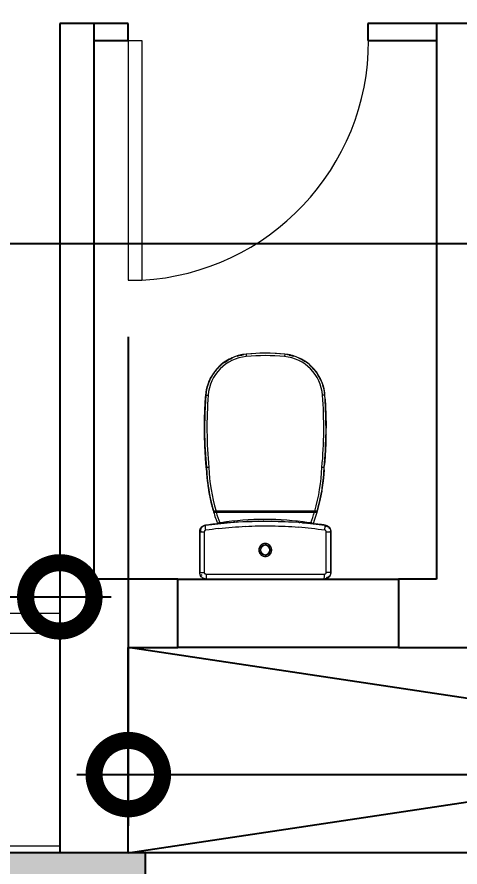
# Model space of a CAD drawing. Header units: metres. Extents: x 15.7 to 112.1, y 4.7 to 71.5.
# Drawn here: x 65.269 to 66.563, y 27.006 to 29.491 of the extents above; entities that cross this region are included whole.
import ezdxf

# ---------------------------------------------------------------- set-up
doc = ezdxf.new("R2010")
doc.units = ezdxf.units.M
doc.layers.get('0').update_dxf_attribs({"color": 3})
doc.layers.add('00', color=252, linetype='Continuous')
for name, color, linetype, lineweight in [('A-DIM', 7, 'Continuous', 5), ('A-DOOR', 5, 'Continuous', 5), ('A-FURN', 1, 'Continuous', 9), ('G-IMPT', 1, 'Continuous', 5)]:
    doc.layers.add(name, color=color, linetype=linetype, lineweight=lineweight)
doc.styles.add('Calibri', font='calibri.ttf', dxfattribs={"height": 0.212639})
doc.dimstyles.new('ECG_Dimn-Detl-100', dxfattribs={"dimscale": 0.3048, "dimtxt": 0.25, "dimasz": 1.312336, "dimexe": 0.492126, "dimexo": 0.0625, "dimgap": 0, "dimtad": 1, "dimdec": 0, "dimlfac": 1000, "dimzin": 0, "dimdsep": 46, "dimtxsty": 'Calibri', "dimblk1": 'DOTSMALL', "dimblk2": 'DOTSMALL', "dimsah": 1, "dimcen": 0.09, "dimdle": 0.492126, "dimazin": 0, "dimtfac": 1, "dimtdec": 4, "dimtix": 1, "dimtmove": 0, "dimatfit": 3, "dimfxl": 0.492126, "dimfxlon": 1, "dimtvp": 1, "dimtolj": 1, "dimtzin": 0, "dimarcsym": 2})
doc.dimstyles.new('ECG_Dimn-Detl-100_1', dxfattribs={"dimscale": 0.3048, "dimtxt": 0.25, "dimasz": 1.312336, "dimexe": 0.492126, "dimexo": 0.0625, "dimgap": 0, "dimtad": 1, "dimdec": 0, "dimlfac": 1000, "dimzin": 0, "dimdsep": 46, "dimtxsty": 'Calibri', "dimblk1": 'DOTSMALL', "dimblk2": 'DOTSMALL', "dimsah": 1, "dimcen": 0.09, "dimdle": 0.492126, "dimazin": 0, "dimtfac": 1, "dimtdec": 4, "dimtix": 1, "dimtmove": 2, "dimatfit": 3, "dimfxl": 0.492126, "dimfxlon": 1, "dimtvp": 1, "dimtolj": 1, "dimtzin": 0, "dimarcsym": 2})

# ---------------------------------------------------------------- blocks, each defined once
blk = doc.blocks.new('ECG_Commercial_Toilet_Maid_driver-P Trap_01 - 211109_092700_dwg_dwg_211109-V26-GROUND FLOOR PLAN')
at = {"layer": 'G-IMPT'}
for p, q in [((-0.4183, 0.1761), (-0.4389, 0.1748)), ((-0.3575, 0.1776), (-0.3669, 0.1775)), ((-0.3006, 0.1763), (-0.3323, 0.1771)), ((-0.0804, 0.1337), (-0.0784, 0.133)), ((-0.0786, 0.1331), (-0.0803, 0.1331)), ((-0.0853, -0.0043), (-0.0853, -0.0059)), ((-0.0784, -0.133), (-0.0804, -0.1337)), ((-0.0786, -0.1331), (-0.0803, -0.1331)), ((-0.2674, -0.1743), (-0.2411, -0.1722)), ((-0.4226, -0.1759), (-0.3977, -0.1769)), ((-0.3514, -0.1776), (-0.3203, -0.177))]:
    blk.add_line(p, q, dxfattribs=at)
at = {"layer": 'G-IMPT', "flags": 128}
for points in [[(-0.4998, 0.1614), (-0.5044, 0.159), (-0.5089, 0.1565), (-0.5134, 0.1538), (-0.5154, 0.1524)], [(-0.2349, 0.1719), (-0.2217, 0.171), (-0.2025, 0.1692), (-0.1833, 0.1666), (-0.1816, 0.1664)], [(-0.1723, 0.1649), (-0.1642, 0.1634), (-0.1453, 0.1595), (-0.1265, 0.1549), (-0.1172, 0.1524)], [(-0.1138, 0.1514), (-0.1078, 0.1497), (-0.0894, 0.1437), (-0.0776, 0.1396)], [(-0.5263, 0.1443), (-0.5299, 0.1412), (-0.5337, 0.1376), (-0.5374, 0.1339), (-0.5409, 0.1301)], [(-0.0803, 0.1331), (-0.0803, 0.1297), (-0.0803, 0.1263)], [(-0.5719, -0.0627), (-0.5713, -0.0668), (-0.5703, -0.0719), (-0.5691, -0.077), (-0.5676, -0.082), (-0.5664, -0.0859)], [(-0.5622, -0.0966), (-0.5601, -0.1013), (-0.5577, -0.1059), (-0.5551, -0.1105), (-0.5524, -0.1149), (-0.5495, -0.1192), (-0.5493, -0.1195)], [(-0.0803, -0.1294), (-0.0803, -0.1312), (-0.0803, -0.1331)]]:
    blk.add_lwpolyline(points, dxfattribs=at)
at = {"layer": 'G-IMPT'}
for centre, radius, start, end in [((-0.263, -0.3639), 0.5295, 69.8168, 73.379), ((0.7318, -0.0015), 0.8221, 171.054, 188.946), ((-0.263, 0.3639), 0.5295, 286.6212, 290.1832)]:
    blk.add_arc(centre, radius, start, end, dxfattribs=at)
for points, knots in [([(-0.4418, 0.1747), (-0.4378, 0.175), (-0.4259, 0.1758), (-0.406, 0.1767), (-0.3825, 0.1774), (-0.3662, 0.1776), (-0.3578, 0.1776), (-0.3572, 0.1776)], [-0.9464093, -0.9464093, -0.9464093, -0.9464093, -0.8888889, -0.7777778, -0.6666667, -0.5555556, -0.5477804, -0.5477804, -0.5477804, -0.5477804]), ([(-0.3385, 0.1774), (-0.3374, 0.1774), (-0.3285, 0.1773), (-0.3117, 0.1768), (-0.2881, 0.1757), (-0.2676, 0.1744), (-0.2551, 0.1734), (-0.2503, 0.173)], [-0.4598098, -0.4598098, -0.4598098, -0.4598098, -0.4444444, -0.3333333, -0.2222222, -0.1111111, -0.0437293, -0.0437293, -0.0437293, -0.0437293]), ([(-0.5134, 0.1537), (-0.5124, 0.1544), (-0.5064, 0.1581), (-0.5, 0.1613), (-0.4946, 0.1637)], [-0.3528816, -0.3528816, -0.3528816, -0.3528816, -0.3333333, -0.2354946, -0.2354946, -0.2354946, -0.2354946]), ([(-0.4808, 0.1688), (-0.4783, 0.1695), (-0.4718, 0.1713), (-0.4653, 0.1723), (-0.4613, 0.1728)], [-0.1550415, -0.1550415, -0.1550415, -0.1550415, -0.1111111, -0.0452824, -0.0452824, -0.0452824, -0.0452824]), ([(-0.0798, 0.1365), (-0.0801, 0.1362), (-0.0804, 0.1356), (-0.0806, 0.1347), (-0.0805, 0.1341), (-0.0805, 0.1339)], [0.75, 0.75, 0.75, 0.75, 0.875, 0.9375, 1, 1, 1, 1]), ([(-0.078, 0.1376), (-0.0782, 0.1375), (-0.0789, 0.1373), (-0.0795, 0.1369), (-0.0798, 0.1365)], [0.5644299, 0.5644299, 0.5644299, 0.5644299, 0.625, 0.75, 0.75, 0.75, 0.75]), ([(-0.5575, 0.1063), (-0.5562, 0.1087), (-0.5543, 0.1119), (-0.5523, 0.1151), (-0.5517, 0.1159)], [-0.71214902, -0.71214902, -0.71214902, -0.71214902, -0.66666667, -0.65063088, -0.65063088, -0.65063088, -0.65063088]), ([(-0.5706, 0.0702), (-0.5702, 0.0723), (-0.5694, 0.0757), (-0.5685, 0.0791), (-0.5681, 0.0804)], [-0.92350914, -0.92350914, -0.92350914, -0.92350914, -0.88888889, -0.86576975, -0.86576975, -0.86576975, -0.86576975]), ([(-0.5676, -0.0821), (-0.5682, -0.0802), (-0.5696, -0.0755), (-0.5704, -0.0706), (-0.5709, -0.0677)], [-0.14372398, -0.14372398, -0.14372398, -0.14372398, -0.11111111, -0.06227402, -0.06227402, -0.06227402, -0.06227402]), ([(-0.5493, -0.1195), (-0.5507, -0.1175), (-0.5556, -0.1102), (-0.5596, -0.1023), (-0.5623, -0.0964)], [-0.373281, -0.373281, -0.373281, -0.373281, -0.3333333, -0.227652, -0.227652, -0.227652, -0.227652]), ([(-0.524, -0.1461), (-0.525, -0.1454), (-0.5312, -0.1403), (-0.5379, -0.1337), (-0.5432, -0.1274), (-0.5441, -0.1263)], [-0.5754732, -0.5754732, -0.5754732, -0.5754732, -0.5555556, -0.4444444, -0.4201761, -0.4201761, -0.4201761, -0.4201761]), ([(-0.2411, -0.1722), (-0.2346, -0.1719), (-0.2217, -0.1711), (-0.2025, -0.1693), (-0.1833, -0.1668), (-0.1642, -0.1635), (-0.1452, -0.1596), (-0.1264, -0.155), (-0.1078, -0.1498), (-0.0916, -0.1446), (-0.0816, -0.141), (-0.0776, -0.1396)], [0, 0, 0, 0, 0.1111111, 0.2222222, 0.3333333, 0.4444444, 0.5555556, 0.6666667, 0.7777778, 0.8888889, 0.9605895, 0.9605895, 0.9605895, 0.9605895]), ([(-0.0805, -0.1339), (-0.0805, -0.1341), (-0.0806, -0.1347), (-0.0804, -0.1356), (-0.0801, -0.1362), (-0.0798, -0.1365)], [0, 0, 0, 0, 0.0625, 0.125, 0.25, 0.25, 0.25, 0.25]), ([(-0.0798, -0.1365), (-0.0794, -0.1369), (-0.0789, -0.1373), (-0.0782, -0.1375), (-0.078, -0.1376)], [0.25, 0.25, 0.25, 0.25, 0.375, 0.4356025, 0.4356025, 0.4356025, 0.4356025]), ([(-0.4902, -0.1655), (-0.4909, -0.1652), (-0.4979, -0.1625), (-0.5072, -0.1578), (-0.5152, -0.1526), (-0.5175, -0.151)], [-0.7902983, -0.7902983, -0.7902983, -0.7902983, -0.7777778, -0.6666667, -0.6200914, -0.6200914, -0.6200914, -0.6200914])]:
    blk.add_open_spline(points, degree=3, knots=knots, dxfattribs=at)
for points in [[(-0.5413, 0.1297), (-0.5368, 0.1348), (-0.532, 0.1395), (-0.5269, 0.1438)], [(-0.0787, 0.1339), (-0.079, 0.1339), (-0.0796, 0.1339), (-0.0802, 0.1339), (-0.0805, 0.1339)], [(-0.0805, 0.1339), (-0.0804, 0.1338), (-0.0804, 0.1335), (-0.0803, 0.1332), (-0.0803, 0.1331)], [(-0.0789, 0.128), (-0.0794, 0.1282), (-0.0798, 0.1284), (-0.0803, 0.1286)], [(-0.0803, 0.1263), (-0.0799, 0.1263), (-0.0795, 0.1263), (-0.0792, 0.1262)], [(-0.0803, -0.1331), (-0.0803, -0.1332), (-0.0804, -0.1335), (-0.0804, -0.1338), (-0.0805, -0.1339)], [(-0.0805, -0.1339), (-0.0802, -0.1339), (-0.0796, -0.1339), (-0.079, -0.1339), (-0.0787, -0.1339)], [(-0.0803, -0.1294), (-0.08, -0.1294), (-0.0793, -0.1293), (-0.0787, -0.1293), (-0.0784, -0.1292)], [(-0.4531, -0.1739), (-0.4643, -0.1731), (-0.4754, -0.1707), (-0.4861, -0.167)], [(-0.2411, -0.1722), (-0.2489, -0.1729), (-0.2646, -0.1742), (-0.2881, -0.1757), (-0.3117, -0.1768), (-0.3353, -0.1775), (-0.3589, -0.1777), (-0.3825, -0.1774), (-0.406, -0.1767), (-0.4297, -0.1756), (-0.4453, -0.1745), (-0.4531, -0.1739)]]:
    blk.add_open_spline(points, degree=3, dxfattribs=at)
blk = doc.blocks.new('ECG_Commercial_Toilet_Maid_driver-P Trap_01 - 211109_092700_dwg_dwg_Deckel_unten_211101-2077760-GROUND FLOOR PLAN')
at = {"layer": 'G-IMPT'}
for p, q in [((-0.127, 0.1545), (-0.1269, 0.155)), ((-0.1249, 0.1542), (-0.1269, 0.155)), ((-0.1269, -0.155), (-0.127, -0.1545)), ((-0.1269, -0.155), (-0.125, -0.1533))]:
    blk.add_line(p, q, dxfattribs=at)
at = {"layer": 'G-IMPT', "flags": 128}
for points in [[(-0.3647, 0.1773), (-0.3912, 0.1771), (-0.4413, 0.1748), (-0.4432, 0.1746)], [(-0.2547, 0.1731), (-0.291, 0.1758), (-0.3373, 0.1773)], [(-0.4942, 0.1639), (-0.4982, 0.1621), (-0.5028, 0.1598), (-0.5074, 0.1574), (-0.5119, 0.1547), (-0.5156, 0.1523)], [(-0.4583, 0.1734), (-0.4635, 0.1727), (-0.4686, 0.1718), (-0.4737, 0.1707), (-0.4787, 0.1694), (-0.4837, 0.1679)], [(-0.1829, 0.1665), (-0.19, 0.1676), (-0.2113, 0.1701), (-0.2327, 0.1717), (-0.2361, 0.1719)], [(-0.1269, 0.155), (-0.1477, 0.1601), (-0.1688, 0.1643), (-0.1727, 0.1649)], [(-0.5264, 0.1441), (-0.5286, 0.1424), (-0.5324, 0.1389), (-0.5361, 0.1352), (-0.5397, 0.1314), (-0.5416, 0.1293)], [(-0.5512, 0.1166), (-0.5523, 0.1149), (-0.5551, 0.1105), (-0.5576, 0.106), (-0.56, 0.1014), (-0.5609, 0.0994)], [(-0.567, 0.084), (-0.5676, 0.082), (-0.569, 0.077), (-0.5702, 0.072), (-0.5712, 0.0669), (-0.5716, 0.0647)], [(-0.5719, -0.0627), (-0.5713, -0.0668), (-0.5703, -0.0719), (-0.5691, -0.077), (-0.5676, -0.082), (-0.5664, -0.0859)], [(-0.5622, -0.0966), (-0.5601, -0.1013), (-0.5577, -0.1059), (-0.5551, -0.1105), (-0.5524, -0.1149), (-0.5495, -0.1192)], [(-0.5447, -0.1255), (-0.5432, -0.1274), (-0.5398, -0.1314), (-0.5362, -0.1352), (-0.5325, -0.1388), (-0.5286, -0.1423), (-0.5247, -0.1456), (-0.5226, -0.1472)], [(-0.52, -0.1492), (-0.5163, -0.1518), (-0.5119, -0.1547), (-0.5075, -0.1573), (-0.5029, -0.1598), (-0.4982, -0.1621), (-0.4935, -0.1642), (-0.4886, -0.1661), (-0.4837, -0.1678), (-0.4788, -0.1694), (-0.4737, -0.1707), (-0.4687, -0.1718), (-0.4635, -0.1727), (-0.4584, -0.1734), (-0.4532, -0.1739), (-0.4531, -0.1739)], [(-0.4531, -0.1739), (-0.4031, -0.1768), (-0.353, -0.1776), (-0.3029, -0.1764), (-0.2529, -0.1732), (-0.2411, -0.1722)], [(-0.2411, -0.1722), (-0.2196, -0.1708), (-0.1983, -0.1687), (-0.177, -0.1657), (-0.1559, -0.1618), (-0.135, -0.1571), (-0.1269, -0.155)]]:
    blk.add_lwpolyline(points, dxfattribs=at)
at = {"layer": 'G-IMPT'}
for centre, radius, start, end in [((-0.263, -0.3639), 0.5365, 81.3483, 83.4677), ((-0.263, -0.3639), 0.5365, 75.3041, 78.0597), ((-0.1287, 0.1483), 0.007, 60.9879, 75.3041), ((-0.1287, 0.1483), 0.007, 60.9879, 75.3041), ((-0.4432, -0.0443), 0.13, 249.5754, 265.6258), ((-0.3576, 1.0752), 1.2528, 265.6258, 275.3365), ((-0.263, 0.3639), 0.5365, 272.3428, 284.6959), ((-0.1287, -0.1483), 0.007, 284.6959, 315.0019), ((-0.1287, -0.1483), 0.007, 284.6959, 315.0019)]:
    blk.add_arc(centre, radius, start, end, dxfattribs=at)
blk = doc.blocks.new('ECG_Commercial_Toilet_Maid_driver-P Trap_01 - 211109_092700_dwg_dwg_Deckel_oben_211101-2077761-GROUND FLOOR PLAN')
at = {"layer": 'G-IMPT'}
for p, q in [((-0.4531, 0.1739), (-0.4526, 0.167)), ((-0.1262, 0.1549), (-0.1264, 0.1542)), ((-0.1163, 0.1519), (-0.1162, 0.1521)), ((-0.1138, 0.1442), (-0.1108, 0.1442)), ((-0.1138, 0.1442), (-0.1138, -0.1442)), ((-0.1108, 0.1483), (-0.1127, 0.1483)), ((-0.1108, 0.1483), (-0.1108, 0.1442)), ((-0.1108, -0.1442), (-0.1108, 0.1442)), ((-0.1108, -0.1442), (-0.1108, 0.1442)), ((-0.5726, 0.0565), (-0.5657, 0.0558)), ((-0.5726, -0.0565), (-0.5657, -0.0558)), ((-0.1138, -0.1442), (-0.1108, -0.1442)), ((-0.1127, -0.1483), (-0.1108, -0.1483)), ((-0.1108, -0.1442), (-0.1108, -0.1483)), ((-0.4531, -0.1739), (-0.4526, -0.167)), ((-0.1264, -0.1542), (-0.1262, -0.1549)), ((-0.1162, -0.1521), (-0.1163, -0.1519))]:
    blk.add_line(p, q, dxfattribs=at)
at = {"layer": 'G-IMPT', "flags": 128}
for points in [[(-0.2411, 0.1722), (-0.291, 0.1758), (-0.3411, 0.1775), (-0.3912, 0.1771), (-0.4413, 0.1748), (-0.4531, 0.1739)], [(-0.4531, 0.1739), (-0.4583, 0.1734), (-0.4635, 0.1727), (-0.4686, 0.1718), (-0.4737, 0.1707), (-0.4787, 0.1694), (-0.4837, 0.1679), (-0.4886, 0.1661), (-0.4934, 0.1642), (-0.4982, 0.1621), (-0.5028, 0.1598), (-0.5074, 0.1574), (-0.5119, 0.1547), (-0.5162, 0.1519), (-0.5205, 0.1489), (-0.5246, 0.1457), (-0.5286, 0.1424), (-0.5324, 0.1389), (-0.5361, 0.1352), (-0.5397, 0.1314), (-0.5431, 0.1275), (-0.5464, 0.1234), (-0.5494, 0.1193), (-0.5523, 0.1149), (-0.5551, 0.1105), (-0.5576, 0.106), (-0.56, 0.1014), (-0.5622, 0.0967), (-0.5642, 0.0919), (-0.566, 0.087), (-0.5676, 0.082), (-0.569, 0.077), (-0.5702, 0.072), (-0.5712, 0.0669), (-0.572, 0.0617), (-0.5726, 0.0566), (-0.5726, 0.0565)], [(-0.113, 0.1512), (-0.1337, 0.1568), (-0.1546, 0.1615), (-0.1757, 0.1655), (-0.197, 0.1685), (-0.2183, 0.1707), (-0.2397, 0.1721), (-0.2411, 0.1722)], [(-0.5726, 0.0565), (-0.5744, 0.0324), (-0.5752, 0.0083), (-0.5751, -0.0158), (-0.574, -0.0399), (-0.5726, -0.0565)], [(-0.5726, -0.0565), (-0.5721, -0.0617), (-0.5713, -0.0668), (-0.5703, -0.0719), (-0.5691, -0.077), (-0.5676, -0.082), (-0.566, -0.0869), (-0.5642, -0.0918), (-0.5622, -0.0966), (-0.5601, -0.1013), (-0.5577, -0.1059), (-0.5551, -0.1105), (-0.5524, -0.1149), (-0.5495, -0.1192), (-0.5464, -0.1234), (-0.5432, -0.1274), (-0.5398, -0.1314), (-0.5362, -0.1352), (-0.5325, -0.1388), (-0.5286, -0.1423), (-0.5247, -0.1456), (-0.5205, -0.1488), (-0.5163, -0.1518), (-0.5119, -0.1547), (-0.5075, -0.1573), (-0.5029, -0.1598), (-0.4982, -0.1621), (-0.4935, -0.1642), (-0.4886, -0.1661), (-0.4837, -0.1678), (-0.4788, -0.1694), (-0.4737, -0.1707), (-0.4687, -0.1718), (-0.4635, -0.1727), (-0.4584, -0.1734), (-0.4532, -0.1739), (-0.4531, -0.1739)], [(-0.4531, -0.1739), (-0.4031, -0.1768), (-0.353, -0.1776), (-0.3029, -0.1764), (-0.2529, -0.1732), (-0.2411, -0.1722)], [(-0.2411, -0.1722), (-0.2196, -0.1708), (-0.1983, -0.1687), (-0.177, -0.1657), (-0.1559, -0.1618), (-0.135, -0.1571), (-0.1143, -0.1516), (-0.113, -0.1512)]]:
    blk.add_lwpolyline(points, dxfattribs=at)
at = {"layer": 'G-IMPT'}
for centre, radius, start, end in [((-0.3576, -1.0752), 1.2528, 84.6635, 94.3742), ((-0.4432, 0.0443), 0.13, 94.3742, 174.6261), ((-0.4432, 0.0443), 0.123, 94.3742, 174.6261), ((-0.3576, -1.0752), 1.2458, 84.6551, 94.3742), ((-0.263, -0.3639), 0.5295, 73.6374, 87.677), ((-0.263, -0.3639), 0.5365, 73.7635, 87.6572), ((-0.263, -0.3639), 0.5365, 81.0541, 87.6572), ((-0.263, -0.3639), 0.5365, 75.2338, 78.8854), ((-0.117, 0.1492), 0.003, 74.1204, 97.6492), ((-0.263, -0.3639), 0.5365, 73.7635, 74.1204), ((-0.1138, 0.1483), 0.003, 0, 73.7635), ((-0.1138, 0.1483), 0.003, 0, 73.7635), ((0.0278, 0), 0.6031, 174.6261, 185.3739), ((0.0278, 0), 0.5961, 174.6261, 185.3739), ((-0.4432, -0.0443), 0.13, 185.3739, 265.6258), ((-0.4432, -0.0443), 0.123, 185.3739, 265.6258), ((-0.263, 0.3639), 0.5295, 272.323, 286.3626), ((-0.1138, -0.1483), 0.003, 286.2365, 0), ((-0.1138, -0.1483), 0.003, 286.2365, 0), ((-0.3576, 1.0752), 1.2528, 265.6258, 275.3365), ((-0.3576, 1.0752), 1.2458, 265.6258, 275.3449), ((-0.263, 0.3639), 0.5365, 272.3428, 286.2365), ((-0.263, 0.3639), 0.5365, 272.3428, 278.9459), ((-0.263, 0.3639), 0.5365, 281.1146, 284.7662), ((-0.117, -0.1492), 0.003, 262.3508, 285.8796), ((-0.263, 0.3639), 0.5365, 285.8796, 286.2365)]:
    blk.add_arc(centre, radius, start, end, dxfattribs=at)
for points in [[(-0.2411, 0.1722), (-0.2411, 0.1721), (-0.2411, 0.1718), (-0.2412, 0.1702), (-0.2413, 0.1679), (-0.2415, 0.1661), (-0.2415, 0.1652)], [(-0.1137, 0.1454), (-0.1137, 0.145), (-0.1138, 0.1446), (-0.1138, 0.1442)], [(-0.1138, -0.1442), (-0.1138, -0.1446), (-0.1137, -0.145), (-0.1137, -0.1454)], [(-0.1137, -0.1454), (-0.1136, -0.1458), (-0.1136, -0.1462), (-0.1135, -0.1465)], [(-0.2415, -0.1652), (-0.2415, -0.1661), (-0.2413, -0.1679), (-0.2412, -0.1702), (-0.2411, -0.1718), (-0.2411, -0.1721), (-0.2411, -0.1722)]]:
    blk.add_open_spline(points, degree=3, dxfattribs=at)
for points, knots in [([(-0.1162, 0.1521), (-0.1162, 0.1521), (-0.1169, 0.1523), (-0.1202, 0.1533), (-0.1239, 0.1543), (-0.1262, 0.1549)], [-1, -1, -1, -1, -0.722222, -0.444444, 0, 0, 0, 0]), ([(-0.113, 0.1512), (-0.113, 0.1512), (-0.113, 0.1509), (-0.1132, 0.1495), (-0.1134, 0.1475), (-0.1136, 0.146), (-0.1137, 0.1454)], [0, 0, 0, 0, 0.2222222, 0.4444444, 0.7222222, 0.8888885, 0.8888885, 0.8888885, 0.8888885]), ([(-0.1108, 0.1442), (-0.1108, 0.1446), (-0.1108, 0.1456), (-0.1108, 0.147), (-0.1108, 0.148), (-0.1108, 0.1483), (-0.1108, 0.1483)], [0, 0, 0, 0, 0.222222, 0.444444, 0.722222, 1, 1, 1, 1]), ([(-0.1135, -0.1465), (-0.1134, -0.1473), (-0.1133, -0.1488), (-0.1131, -0.1502), (-0.113, -0.151), (-0.113, -0.1512), (-0.113, -0.1512)], [0.2222222, 0.2222222, 0.2222222, 0.2222222, 0.4444444, 0.6666667, 0.8333333, 1, 1, 1, 1]), ([(-0.1108, -0.1483), (-0.1108, -0.1483), (-0.1108, -0.1481), (-0.1108, -0.1473), (-0.1108, -0.1459), (-0.1108, -0.1447), (-0.1108, -0.1442)], [0, 0, 0, 0, 0.222222, 0.444444, 0.722222, 1, 1, 1, 1]), ([(-0.1162, -0.1521), (-0.1162, -0.1521), (-0.1166, -0.1522), (-0.1186, -0.1528), (-0.1219, -0.1537), (-0.1248, -0.1545), (-0.1262, -0.1549)], [0, 0, 0, 0, 0.222222, 0.444444, 0.722222, 1, 1, 1, 1])]:
    blk.add_open_spline(points, degree=3, knots=knots, dxfattribs=at)
blk = doc.blocks.new('ECG_Commercial_Toilet_Maid_driver-P Trap_01 - 211109_092700_dwg_dwg_Spühlkasten_211101-V45-GROUND FLOOR PLAN')
at = {"layer": 'G-IMPT'}
for p, q in [((-0.0606, 0.1853), (-0.059, 0.1866)), ((-0.0479, 0.1896), (-0.0479, 0.1886)), ((-0.0478, 0.1894), (-0.0478, 0.1888)), ((0.0707, 0.1915), (-0.0477, 0.1915)), ((-0.0477, 0.1915), (0.0707, 0.1915)), ((-0.0477, 0.187), (-0.0477, 0.1915)), ((-0.0477, 0.1915), (-0.0477, 0.1915)), ((-0.0477, 0.1851), (-0.0477, 0.187)), ((-0.0477, 0.1829), (-0.0477, 0.1851)), ((-0.0477, 0.1806), (-0.0477, 0.1829)), ((-0.0477, 0.1781), (-0.0477, 0.1806)), ((0.0707, 0.1781), (-0.0477, 0.1781)), ((0.0707, 0.1915), (0.0707, 0.1915)), ((0.0707, 0.1915), (0.0707, 0.187)), ((0.0707, 0.187), (0.0707, 0.1851)), ((0.0707, 0.1851), (0.0707, 0.1829)), ((0.0707, 0.1829), (0.0707, 0.1806)), ((0.0707, 0.1806), (0.0707, 0.1781)), ((0.0824, 0.1862), (0.0836, 0.1852)), ((0.0888, 0.1785), (0.0898, 0.1755)), ((0.0902, 0.1742), (0.0905, 0.1718)), ((-0.0693, 0.1602), (-0.071, 0.1463)), ((-0.0701, 0.1525), (-0.0693, 0.1602)), ((-0.0693, 0.1603), (-0.0684, 0.1673)), ((0.0757, -0.1731), (0.0757, 0.1731)), ((-0.0755, 0.0994), (-0.0753, 0.1013)), ((-0.076, 0.0922), (-0.0762, 0.0891)), ((-0.0782, 0.0535), (-0.0792, 0.0178)), ((-0.0791, 0.0212), (-0.0791, 0.0224)), ((-0.0792, -0.0188), (-0.0782, -0.0535)), ((-0.0762, -0.0891), (-0.076, -0.0923)), ((-0.071, -0.1463), (-0.0693, -0.1602)), ((-0.0693, -0.1602), (-0.0695, -0.158)), ((-0.0684, -0.1671), (-0.0686, -0.1657)), ((-0.0684, -0.1673), (-0.0684, -0.1671)), ((-0.0666, -0.1769), (-0.0673, -0.1744)), ((-0.0646, -0.1809), (-0.066, -0.1781)), ((-0.0479, -0.19), (-0.0479, -0.188)), ((-0.0478, -0.1882), (-0.0478, -0.1902)), ((-0.0477, -0.1781), (0.0707, -0.1781)), ((-0.0477, -0.1805), (-0.0477, -0.1781)), ((-0.0477, -0.1829), (-0.0477, -0.1805)), ((-0.0477, -0.1851), (-0.0477, -0.1829)), ((-0.0477, -0.187), (-0.0477, -0.1851)), ((-0.0477, -0.1915), (-0.0477, -0.187)), ((-0.0477, -0.1915), (0.0707, -0.1915)), ((0.0707, -0.1915), (-0.0477, -0.1915)), ((-0.0477, -0.1915), (-0.0477, -0.1915)), ((0.0707, -0.1886), (0.0707, -0.1781)), ((0.0707, -0.1915), (0.0707, -0.1886)), ((0.0707, -0.1915), (0.0707, -0.1915))]:
    blk.add_line(p, q, dxfattribs=at)
at = {"layer": 'G-IMPT', "flags": 128}
for points in [[(-0.0675, -0.1742), (-0.0766, -0.0837), (-0.0793, 0.0071), (-0.0756, 0.0979), (-0.0675, 0.1742)], [(-0.0675, 0.1742), (-0.0669, 0.177), (-0.066, 0.1796), (-0.0646, 0.1821), (-0.063, 0.1844), (-0.061, 0.1864), (-0.0587, 0.1882), (-0.0563, 0.1896), (-0.0519, 0.191), (-0.0477, 0.1915)], [(-0.0671, 0.1754), (-0.0662, 0.1781), (-0.0648, 0.1806), (-0.0632, 0.1829)], [(-0.0478, 0.1902), (-0.0478, 0.1904), (-0.0478, 0.1906), (-0.0478, 0.1909), (-0.0477, 0.1911)], [(0.0707, 0.1915), (0.0735, 0.1913), (0.0763, 0.1907), (0.0789, 0.1897), (0.0814, 0.1884), (0.0837, 0.1867), (0.0857, 0.1847), (0.0874, 0.1824), (0.0888, 0.18), (0.0903, 0.1757), (0.0907, 0.1715)], [(-0.0684, 0.1673), (-0.0684, 0.1671), (-0.0686, 0.1657), (-0.0688, 0.1643), (-0.069, 0.1629), (-0.0692, 0.1616), (-0.0693, 0.1602)], [(-0.0677, 0.1726), (-0.0679, 0.1713), (-0.0681, 0.1699), (-0.0683, 0.1685), (-0.0684, 0.1673)], [(-0.0727, 0.1302), (-0.0733, 0.1247), (-0.0747, 0.1086)], [(-0.0746, 0.1091), (-0.0744, 0.112), (-0.0735, 0.1209)], [(-0.0765, -0.0844), (-0.0767, -0.0822), (-0.0767, -0.08)], [(-0.0748, -0.1076), (-0.0733, -0.1247), (-0.0727, -0.1302)], [(-0.0686, -0.1657), (-0.0688, -0.1643), (-0.069, -0.1629), (-0.0692, -0.1616), (-0.0693, -0.1602)], [(-0.0677, -0.1726), (-0.0679, -0.1713), (-0.0681, -0.1699), (-0.0683, -0.1685), (-0.0684, -0.1673)], [(0.0907, -0.1715), (0.0905, -0.1743), (0.0899, -0.1771), (0.0889, -0.1798), (0.0876, -0.1822), (0.0859, -0.1845), (0.0839, -0.1865), (0.0817, -0.1882), (0.0792, -0.1896), (0.0749, -0.1911), (0.0707, -0.1915)], [(0.0905, -0.1728), (0.0899, -0.1756), (0.0889, -0.1782)], [(-0.0477, -0.1915), (-0.0505, -0.1913), (-0.0533, -0.1907), (-0.0559, -0.1897), (-0.0584, -0.1884), (-0.0607, -0.1867), (-0.0627, -0.1847), (-0.0644, -0.1824), (-0.0665, -0.1784), (-0.0675, -0.1742)], [(-0.0587, -0.1868), (-0.0609, -0.1852), (-0.0623, -0.1838)], [(-0.0479, -0.19), (-0.0507, -0.1898), (-0.0535, -0.1892), (-0.0561, -0.1882)], [(-0.0478, -0.1902), (-0.0478, -0.1904), (-0.0478, -0.1906), (-0.0478, -0.1909), (-0.0477, -0.1911)]]:
    blk.add_lwpolyline(points, dxfattribs=at)
at = {"layer": 'G-IMPT'}
for centre, major_axis, ratio, start_param, end_param in [((0.0757, 0.1715), (0.015, 0), 0.104518, 0.698132, 1.570796), ((0.0757, 0.1715), (-0.015, 0), 0.104518, 3.141593, 3.839719), ((0.0757, -0.1715), (0.015, 0), 0.101852, 4.712389, 4.886922), ((0.0757, -0.1715), (-0.015, 0), 0.101852, 1.745329, 3.141593)]:
    blk.add_ellipse(centre, major_axis=major_axis, ratio=ratio, start_param=start_param, end_param=end_param, dxfattribs=at)
for points, knots in [([(-0.0675, -0.1742), (-0.0762, -0.1103), (-0.0833, 0.0066), (-0.0745, 0.1231), (-0.0675, 0.1742)], [-1, -1, -1, -1, -0.444444, 0, 0, 0, 0]), ([(-0.0675, 0.1742), (-0.0671, 0.1768), (-0.0654, 0.1819), (-0.0603, 0.1876), (-0.0541, 0.1908), (-0.0498, 0.1915), (-0.0477, 0.1915)], [-1, -1, -1, -1, -0.722222, -0.444444, -0.222222, 0, 0, 0, 0]), ([(-0.0639, 0.1747), (-0.0645, 0.1747), (-0.0655, 0.1747), (-0.0666, 0.1746), (-0.0673, 0.1744), (-0.0675, 0.1743), (-0.0675, 0.1742)], [0.5555556, 0.5555556, 0.5555556, 0.5555556, 0.6666667, 0.7777778, 0.8888889, 0.9998878, 0.9998878, 0.9998878, 0.9998878]), ([(-0.0674, 0.1743), (-0.0673, 0.1749), (-0.0669, 0.1765), (-0.0657, 0.1797), (-0.0641, 0.1819), (-0.0629, 0.1833)], [0.0512305, 0.0512305, 0.0512305, 0.0512305, 0.1111111, 0.2222222, 0.4038066, 0.4038066, 0.4038066, 0.4038066]), ([(-0.0628, 0.1833), (-0.0637, 0.1823), (-0.0657, 0.1796), (-0.0668, 0.1764), (-0.0673, 0.1743)], [0.5863221, 0.5863221, 0.5863221, 0.5863221, 0.7222222, 0.9391237, 0.9391237, 0.9391237, 0.9391237]), ([(-0.0651, 0.1752), (-0.0648, 0.1761), (-0.0643, 0.1775), (-0.0636, 0.1787), (-0.0633, 0.1792)], [0.1111111, 0.1111111, 0.1111111, 0.1111111, 0.2222222, 0.2811373, 0.2811373, 0.2811373, 0.2811373]), ([(-0.0477, 0.1781), (-0.0483, 0.1781), (-0.0497, 0.1778), (-0.0513, 0.1767), (-0.0523, 0.1753), (-0.0526, 0.1743), (-0.0526, 0.1738)], [-1, -1, -1, -1, -0.722222, -0.444444, -0.222222, 0, 0, 0, 0]), ([(0.0707, 0.1915), (0.0742, 0.1915), (0.08, 0.1899), (0.0863, 0.1846), (0.0893, 0.1795), (0.0905, 0.175), (0.0907, 0.1727), (0.0907, 0.1715)], [-1, -1, -1, -1, -0.666667, -0.444444, -0.222222, -0.111111, 0, 0, 0, 0]), ([(0.0757, 0.1731), (0.0757, 0.1738), (0.0754, 0.1753), (0.0741, 0.1769), (0.0725, 0.1779), (0.0713, 0.1781), (0.0707, 0.1781)], [-1, -1, -1, -1, -0.722222, -0.444444, -0.222222, 0, 0, 0, 0]), ([(0.088, 0.1802), (0.0883, 0.1797), (0.0897, 0.177), (0.0903, 0.1741), (0.0906, 0.1717)], [0.6666667, 0.6666667, 0.6666667, 0.6666667, 0.7222222, 0.9538225, 0.9538225, 0.9538225, 0.9538225]), ([(0.09, 0.1753), (0.0898, 0.1758), (0.0894, 0.1772), (0.0888, 0.1785), (0.0884, 0.1793)], [0.1726862, 0.1726862, 0.1726862, 0.1726862, 0.2222222, 0.3099855, 0.3099855, 0.3099855, 0.3099855]), ([(0.0906, 0.1717), (0.0906, 0.1723), (0.0904, 0.1733), (0.0902, 0.1744), (0.0901, 0.1748)], [0.0548654, 0.0548654, 0.0548654, 0.0548654, 0.1111111, 0.1553711, 0.1553711, 0.1553711, 0.1553711]), ([(-0.0526, -0.1737), (-0.0525, -0.1744), (-0.0521, -0.1757), (-0.0508, -0.1771), (-0.0493, -0.1779), (-0.0482, -0.1781), (-0.0477, -0.1781)], [-1, -1, -1, -1, -0.722222, -0.444444, -0.222222, 0, 0, 0, 0]), ([(0.0907, -0.1715), (0.0907, -0.1744), (0.0894, -0.1802), (0.0843, -0.1868), (0.0777, -0.1907), (0.073, -0.1915), (0.0707, -0.1915)], [-1, -1, -1, -1, -0.722222, -0.444444, -0.222222, 0, 0, 0, 0]), ([(0.0707, -0.1781), (0.0714, -0.1781), (0.0729, -0.1778), (0.0746, -0.1765), (0.0755, -0.1748), (0.0757, -0.1736), (0.0757, -0.1731)], [-1, -1, -1, -1, -0.722222, -0.444444, -0.222222, 0, 0, 0, 0]), ([(0.0907, -0.1717), (0.0906, -0.1724), (0.0904, -0.1742), (0.0896, -0.1771), (0.0886, -0.1792), (0.088, -0.1802)], [0.0467052, 0.0467052, 0.0467052, 0.0467052, 0.1111111, 0.2222222, 0.3333333, 0.3333333, 0.3333333, 0.3333333]), ([(-0.0477, -0.1915), (-0.0509, -0.1915), (-0.0562, -0.1902), (-0.0622, -0.1857), (-0.0653, -0.1813), (-0.0669, -0.1774), (-0.0674, -0.1753), (-0.0675, -0.1742)], [-1, -1, -1, -1, -0.666667, -0.444444, -0.222222, -0.111111, 0, 0, 0, 0]), ([(-0.0577, -0.1743), (-0.0585, -0.1744), (-0.06, -0.1745), (-0.0622, -0.1747), (-0.064, -0.1747), (-0.0655, -0.1747), (-0.0666, -0.1746), (-0.0673, -0.1745), (-0.0675, -0.1743), (-0.0675, -0.1742)], [0.2222222, 0.2222222, 0.2222222, 0.2222222, 0.3333333, 0.4444444, 0.5555556, 0.6666667, 0.7777778, 0.8888889, 0.9998876, 0.9998876, 0.9998876, 0.9998876]), ([(-0.0674, -0.1744), (-0.0673, -0.1748), (-0.067, -0.1759), (-0.0667, -0.1769), (-0.0665, -0.1774)], [0.0614445, 0.0614445, 0.0614445, 0.0614445, 0.1111111, 0.1711353, 0.1711353, 0.1711353, 0.1711353]), ([(-0.0642, -0.1817), (-0.0645, -0.1813), (-0.066, -0.179), (-0.0668, -0.1764), (-0.0673, -0.1743)], [0.6666667, 0.6666667, 0.6666667, 0.6666667, 0.7222222, 0.9481729, 0.9481729, 0.9481729, 0.9481729]), ([(-0.0478, -0.1902), (-0.05, -0.1902), (-0.053, -0.1897), (-0.0559, -0.1886), (-0.0567, -0.1882)], [0, 0, 0, 0, 0.2222222, 0.3188139, 0.3188139, 0.3188139, 0.3188139]), ([(0.0884, -0.1793), (0.0886, -0.179), (0.0892, -0.1777), (0.0895, -0.1764), (0.0897, -0.1753)], [0.6917979, 0.6917979, 0.6917979, 0.6917979, 0.7222222, 0.8264398, 0.8264398, 0.8264398, 0.8264398])]:
    blk.add_open_spline(points, degree=3, knots=knots, dxfattribs=at)
for points in [[(-0.0634, 0.1793), (-0.0641, 0.1781), (-0.0645, 0.1768), (-0.0649, 0.1754)], [(-0.0621, 0.1747), (-0.0628, 0.1747), (-0.0634, 0.1747), (-0.0639, 0.1747)], [(-0.06, 0.1745), (-0.0608, 0.1746), (-0.0615, 0.1746), (-0.0621, 0.1747)], [(-0.0577, 0.1743), (-0.0585, 0.1744), (-0.0593, 0.1745), (-0.06, 0.1745)], [(-0.0598, 0.1863), (-0.0591, 0.1868), (-0.0585, 0.1872), (-0.0578, 0.1876)], [(-0.0581, 0.1872), (-0.0587, 0.1868), (-0.0592, 0.1864), (-0.0598, 0.186)], [(-0.0552, 0.1741), (-0.056, 0.1742), (-0.0569, 0.1743), (-0.0577, 0.1743)], [(-0.0526, 0.1738), (-0.0535, 0.1739), (-0.0544, 0.174), (-0.0552, 0.1741)], [(-0.0502, 0.1901), (-0.0494, 0.1902), (-0.0486, 0.1902), (-0.0478, 0.1902)], [(0.0707, 0.1902), (0.0714, 0.1902), (0.0722, 0.1902), (0.0729, 0.1901)], [(0.0836, 0.1853), (0.0831, 0.1856), (0.0827, 0.186), (0.0823, 0.1863)], [(0.0863, 0.1792), (0.0858, 0.1801), (0.0852, 0.181), (0.0845, 0.1818)], [(0.0845, 0.1815), (0.0852, 0.1807), (0.0858, 0.1799), (0.0864, 0.179)], [(-0.0693, 0.1603), (-0.0693, 0.1602), (-0.0693, 0.1602), (-0.0693, 0.1602)], [(-0.0526, 0.1738), (-0.0544, 0.161), (-0.0559, 0.1482), (-0.0572, 0.1354)], [(-0.0572, 0.1354), (-0.0586, 0.1226), (-0.0599, 0.1097), (-0.0611, 0.0968)], [(-0.0607, 0.0969), (-0.0616, 0.084), (-0.0626, 0.0711), (-0.0633, 0.0582)], [(-0.063, 0.0582), (-0.0636, 0.0453), (-0.0641, 0.0323), (-0.0644, 0.0194)], [(-0.0641, 0.0194), (-0.0643, 0.0065), (-0.0645, -0.0065), (-0.0641, -0.0194)], [(-0.0641, -0.0194), (-0.064, -0.0323), (-0.0633, -0.0452), (-0.0624, -0.058)], [(-0.063, -0.0581), (-0.0624, -0.0711), (-0.0614, -0.0839), (-0.0602, -0.0967)], [(-0.0723, -0.1346), (-0.0736, -0.1219), (-0.0747, -0.1091), (-0.0757, -0.0962)], [(-0.0607, -0.0968), (-0.0597, -0.1097), (-0.0584, -0.1225), (-0.0569, -0.1353)], [(-0.0572, -0.1354), (-0.0559, -0.1482), (-0.0544, -0.161), (-0.0526, -0.1737)], [(-0.0693, -0.1602), (-0.0693, -0.1602), (-0.0693, -0.1602), (-0.0693, -0.1603)], [(-0.0526, -0.1737), (-0.0535, -0.1738), (-0.0543, -0.174), (-0.0552, -0.1741)], [(0.0901, -0.1748), (0.0904, -0.1738), (0.0905, -0.1728), (0.0906, -0.1717)], [(-0.0659, -0.1787), (-0.0654, -0.1797), (-0.0648, -0.1806), (-0.0642, -0.1814)], [(-0.0598, -0.1863), (-0.0606, -0.1856), (-0.0615, -0.185), (-0.0623, -0.1842)], [(-0.0622, -0.1839), (-0.0611, -0.185), (-0.0599, -0.1862), (-0.0586, -0.187)], [(-0.0552, -0.1741), (-0.056, -0.1742), (-0.0569, -0.1742), (-0.0577, -0.1743)], [(-0.0566, -0.188), (-0.0539, -0.1893), (-0.0509, -0.19), (-0.0479, -0.19)], [(-0.0502, -0.1881), (-0.0494, -0.1882), (-0.0486, -0.1882), (-0.0478, -0.1882)], [(-0.0479, -0.188), (-0.0485, -0.188), (-0.0491, -0.188), (-0.0497, -0.1879)], [(0.0728, -0.1901), (0.0721, -0.1902), (0.0714, -0.1902), (0.0707, -0.1902)], [(0.0769, -0.1871), (0.0778, -0.1868), (0.0788, -0.1863), (0.0797, -0.1858)]]:
    blk.add_open_spline(points, degree=3, dxfattribs=at)
blk = doc.blocks.new('ECG_Commercial_Toilet_Maid_driver-P Trap_01 - 211109_092700_dwg_dwg_Spülkastenstopfen-2077764-GROUND FLOOR PLAN')
at = {"layer": 'G-IMPT', "flags": 128}
for points in [[(0.0189, 0), (0.0188, 0.0008), (0.0188, 0.0015), (0.0187, 0.0023), (0.0186, 0.003), (0.0185, 0.0037), (0.0183, 0.0045), (0.0181, 0.0052), (0.0179, 0.0059), (0.0176, 0.0066), (0.0174, 0.0073), (0.0171, 0.008), (0.0167, 0.0087), (0.0164, 0.0094), (0.016, 0.01), (0.0156, 0.0106), (0.0151, 0.0113), (0.0147, 0.0119), (0.0142, 0.0124), (0.0137, 0.013), (0.0131, 0.0135), (0.0126, 0.014), (0.012, 0.0145), (0.0114, 0.015), (0.0108, 0.0154), (0.0102, 0.0159), (0.0095, 0.0163), (0.0089, 0.0166), (0.0082, 0.017), (0.0075, 0.0173), (0.0068, 0.0176), (0.0061, 0.0178), (0.0054, 0.0181), (0.0047, 0.0183), (0.0039, 0.0184), (0.0032, 0.0186), (0.0025, 0.0187), (0.0017, 0.0188), (0.001, 0.0188), (0.0002, 0.0189), (-0.0006, 0.0188), (-0.0013, 0.0188), (-0.0021, 0.0187), (-0.0028, 0.0186), (-0.0035, 0.0185), (-0.0043, 0.0184), (-0.005, 0.0182), (-0.0057, 0.018), (-0.0065, 0.0177), (-0.0072, 0.0174), (-0.0078, 0.0171), (-0.0085, 0.0168), (-0.0092, 0.0165), (-0.0098, 0.0161), (-0.0105, 0.0157), (-0.0111, 0.0152), (-0.0117, 0.0148), (-0.0123, 0.0143), (-0.0128, 0.0138), (-0.0134, 0.0133), (-0.0139, 0.0127), (-0.0144, 0.0122), (-0.0149, 0.0116), (-0.0153, 0.011), (-0.0158, 0.0104), (-0.0162, 0.0097), (-0.0165, 0.0091), (-0.0169, 0.0084), (-0.0172, 0.0077), (-0.0175, 0.007), (-0.0178, 0.0063), (-0.018, 0.0056), (-0.0182, 0.0049), (-0.0184, 0.0041), (-0.0185, 0.0034), (-0.0187, 0.0027), (-0.0188, 0.0019), (-0.0188, 0.0012), (-0.0189, 0.0004), (-0.0189, 0)], [(-0.0189, 0), (-0.0188, -0.0008), (-0.0188, -0.0015), (-0.0187, -0.0023), (-0.0186, -0.003), (-0.0185, -0.0037), (-0.0183, -0.0045), (-0.0181, -0.0052), (-0.0179, -0.0059), (-0.0176, -0.0066), (-0.0174, -0.0073), (-0.0171, -0.008), (-0.0167, -0.0087), (-0.0164, -0.0094), (-0.016, -0.01), (-0.0156, -0.0106), (-0.0151, -0.0113), (-0.0147, -0.0119), (-0.0142, -0.0124), (-0.0137, -0.013), (-0.0131, -0.0135), (-0.0126, -0.014), (-0.012, -0.0145), (-0.0114, -0.015), (-0.0108, -0.0154), (-0.0102, -0.0159), (-0.0095, -0.0163), (-0.0089, -0.0166), (-0.0082, -0.017), (-0.0075, -0.0173), (-0.0068, -0.0176), (-0.0061, -0.0178), (-0.0054, -0.0181), (-0.0047, -0.0183), (-0.0039, -0.0184), (-0.0032, -0.0186), (-0.0025, -0.0187), (-0.0017, -0.0188), (-0.001, -0.0188), (-0.0002, -0.0189), (0.0006, -0.0188), (0.0013, -0.0188), (0.0021, -0.0187), (0.0028, -0.0186), (0.0035, -0.0185), (0.0043, -0.0184), (0.005, -0.0182), (0.0057, -0.018), (0.0065, -0.0177), (0.0072, -0.0174), (0.0078, -0.0171), (0.0085, -0.0168), (0.0092, -0.0165), (0.0098, -0.0161), (0.0105, -0.0157), (0.0111, -0.0152), (0.0117, -0.0148), (0.0123, -0.0143), (0.0128, -0.0138), (0.0134, -0.0133), (0.0139, -0.0127), (0.0144, -0.0122), (0.0149, -0.0116), (0.0153, -0.011), (0.0158, -0.0104), (0.0162, -0.0097), (0.0165, -0.0091), (0.0169, -0.0084), (0.0172, -0.0077), (0.0175, -0.007), (0.0178, -0.0063), (0.018, -0.0056), (0.0182, -0.0049), (0.0184, -0.0041), (0.0185, -0.0034), (0.0187, -0.0027), (0.0188, -0.0019), (0.0188, -0.0012), (0.0189, -0.0004), (0.0189, 0)]]:
    blk.add_lwpolyline(points, dxfattribs=at)
at = {"layer": 'G-IMPT'}
for radius, start, end in [(0.0186, 360, 180), (0.0186, 180, 0), (0.0179, 171.0018, 180), (0.0179, 180, 188.9982), (0.0144, 360, 180), (0.0144, 180, 0), (0.0137, 0, 180), (0.0137, 180, 0), (0.0179, 360, 8.9982), (0.0179, 351.0018, 360)]:
    blk.add_arc((0, 0), radius, start, end, dxfattribs=at)
blk = doc.blocks.new('ECG_Commercial_Toilet_Maid_driver-P Trap_01 - 211109_092700_dwg_dwg-V46-GROUND FLOOR PLAN')
for name, p in [('ECG_Commercial_Toilet_Maid_driver-P Trap_01 - 211109_092700_dwg_dwg_Deckel_oben_211101-2077761-GROUND FLOOR PLAN', (0.3633, 0.0003)), ('ECG_Commercial_Toilet_Maid_driver-P Trap_01 - 211109_092700_dwg_dwg_211109-V26-GROUND FLOOR PLAN', (0.3641, 0)), ('ECG_Commercial_Toilet_Maid_driver-P Trap_01 - 211109_092700_dwg_dwg_Deckel_unten_211101-2077760-GROUND FLOOR PLAN', (0.3641, 0)), ('ECG_Commercial_Toilet_Maid_driver-P Trap_01 - 211109_092700_dwg_dwg_Spühlkasten_211101-V45-GROUND FLOOR PLAN', (0.3581, 0)), ('ECG_Commercial_Toilet_Maid_driver-P Trap_01 - 211109_092700_dwg_dwg_Spülkastenstopfen-2077764-GROUND FLOOR PLAN', (0.3634, 0))]:
    blk.add_blockref(name, p)
blk = doc.blocks.new('ECG_Commercial_Toilet_Maid_driver-P Trap_01 - ECG_Commercial_Toilet_Maid_driver-P Trap_01-V47-GROUND FLOOR PLAN')
blk.add_blockref('ECG_Commercial_Toilet_Maid_driver-P Trap_01 - 211109_092700_dwg_dwg-V46-GROUND FLOOR PLAN', (-0.0245, 0))
blk = doc.blocks.new('Single-Flush-Partition - 700 _ 2200-2763525-GROUND FLOOR PLAN')
at = {"layer": 'A-DOOR'}
for p, q in [((0.31, 0.025), (0.31, 0.7256)), ((0.35, 0.7256), (0.31, 0.7256)), ((0.35, 0.025), (0.35, 0.7256)), ((0.35, 0.025), (0.31, 0.025))]:
    blk.add_line(p, q, dxfattribs=at)
blk.add_arc((0.35, 0.025), 0.7017, 93.2679, 180, dxfattribs=at)
blk = doc.blocks.new('ECG_Counter Top-02 - 600mm x 2400mm Long-2593316-GROUND FLOOR PLAN')
at = {"layer": 'A-FURN'}
for p, q in [((2.5878, 0.8), (-1.1122, 0.8)), ((2.5878, 0.7416), (-1.1122, 0.7416)), ((2.5878, 0.119), (-1.1122, 0.119))]:
    blk.add_line(p, q, dxfattribs=at)
blk = doc.blocks.new('_DotSmall')
at = {"color": 0, "linetype": 'ByBlock', "const_width": 0.5}
blk.add_lwpolyline([(-0.0625, 0, 1), (0.0625, 0, 1)], format="xyb", close=True, dxfattribs=at)

msp = doc.modelspace()

# ---------------------------------------------------------------- hatches: boundary and pattern name
at = {"layer": '00'}
msp.add_hatch(color=256, dxfattribs=at).paths.add_polyline_path([(64.9439, 26.6473), (65.6439, 26.6473), (65.6439, 27.0473), (64.9439, 27.0473), (64.9439, 26.7473)], flags=0)

# ---------------------------------------------------------------- linework, layer by layer
msp.add_lwpolyline([(62.1396, 28.8295), (69.4345, 28.8295, 0.414208), (69.4845, 28.8795), (69.4847, 37.1152)], format="xyb")
for p, q in [((65.4939, 29.4723), (65.3939, 29.4723)), ((65.3939, 29.4723), (65.3939, 27.0473)), ((65.4939, 27.8473), (65.4939, 29.4723)), ((65.5939, 29.4723), (65.4939, 29.4723)), ((65.5939, 29.4223), (65.5939, 29.4723)), ((66.4939, 29.4723), (66.2939, 29.4723)), ((66.2939, 29.4723), (66.2939, 29.4223)), ((66.4939, 29.4723), (66.4939, 27.8473)), ((66.5939, 29.4723), (66.4939, 29.4723)), ((65.4939, 29.4223), (65.5939, 29.4223)), ((66.2939, 29.4223), (66.4939, 29.4223)), ((65.7386, 27.8473), (65.4939, 27.8473)), ((65.7386, 27.6473), (65.7386, 27.8473)), ((65.7386, 27.8473), (66.3834, 27.8473)), ((66.4939, 27.8473), (66.3834, 27.8473)), ((66.3834, 27.8473), (66.3834, 27.6473)), ((65.5939, 27.6473), (65.7386, 27.6473)), ((65.5939, 27.0473), (65.5939, 27.6473)), ((65.5939, 27.0473), (69.5939, 27.6473)), ((69.5939, 27.0473), (65.5939, 27.6473)), ((66.3834, 27.6473), (65.7386, 27.6473)), ((66.3834, 27.6473), (69.7939, 27.6473)), ((65.3939, 27.0473), (64.9439, 27.0473)), ((65.5939, 27.0473), (65.3939, 27.0473)), ((65.6439, 27.0473), (65.5939, 27.0473)), ((65.6439, 26.8473), (65.6439, 27.0473)), ((69.5939, 27.0473), (65.6439, 27.0473))]:
    msp.add_line(p, q, dxfattribs=at)

# ---------------------------------------------------------------- block references
for name, p, rotation in [('Single-Flush-Partition - 700 _ 2200-2763525-GROUND FLOOR PLAN', (65.9439, 29.4473), 180), ('ECG_Commercial_Toilet_Maid_driver-P Trap_01 - ECG_Commercial_Toilet_Maid_driver-P Trap_01-V47-GROUND FLOOR PLAN', (65.9939, 28.2716), 269.9999999999997)]:
    msp.add_blockref(name, p, dxfattribs=dict(at, rotation=rotation))
msp.add_blockref('ECG_Counter Top-02 - 600mm x 2400mm Long-2593316-GROUND FLOOR PLAN', (62.8061, 26.9473), dxfattribs=at)

# ---------------------------------------------------------------- dimensions: what is measured, and where the dimension line sits
at = {"layer": 'A-DIM'}
msp.add_linear_dim(base=(65.3939, 27.7956), p1=(61.6939, 27.9456), p2=(65.3939, 27.9456), location=(63.5683, 27.9485), dimstyle='ECG_Dimn-Detl-100_1', override={"dimpost": '<>', "dimfxl": 3.7}, dxfattribs=at).render()
msp.add_linear_dim(base=(69.7939, 27.2758), p1=(65.5939, 27.4258), p2=(69.7939, 27.4258), dimstyle='ECG_Dimn-Detl-100', override={"dimpost": '<>', "dimfxl": 4.2}, dxfattribs=at).render()

doc.saveas('drawing.dxf')
